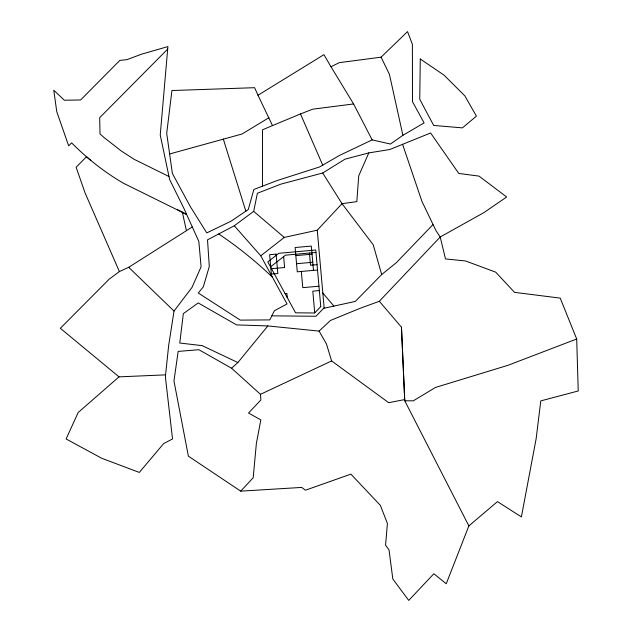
<?xml version="1.0" encoding="UTF-8"?>
<svg xmlns="http://www.w3.org/2000/svg" width="632" height="632" viewBox="0 0 632 632"><rect width="100%" height="100%" fill="white"/><g stroke="black" fill="none" stroke-linecap="round" stroke-linejoin="round"><path stroke-width="0.95" d="M262.454 186.179L262.525 129.789L300.484 113.926L312.816 109.162L353.588 103.948L372.153 139.885L390.434 144.049L402.9 135.295L424.112 122.916L412.475 101.673L412.396 44.358L407.553 31.6L381.096 57.164L339.234 62.663L330.978 66.747L323.916 54.668L257.998 95.25L272.51 125.61M165.56 374.863L165.434 377.351L172.536 438.971L163.649 443.577L139.316 472.428L101.681 458.255L66.099 438.956L78.186 412.514L119.014 376.854L165.56 374.863L168.689 345.238L174.037 311.07L192.025 287.378L201.095 266.783L198.835 241.432L183.936 208.449L169.589 179.433L160.244 135.043L167.899 46.586L141.552 54.186L126.969 59.637L119.804 60.435L80.627 99.967L64.361 100.227L53.767 90.21L56.754 111.651L68.667 145.85L71.614 142.879C87.208 158.49 104.596 172.354 123.738 183.375L186.645 214.469L177.355 209.548M234.29 225.766L260.755 255.81L287.031 303.945L274.367 310.77L269.801 319.895L240.278 320.124L198.266 293.003L203.322 286.825L209.295 266.459L207.517 239.836L234.29 225.766L253.677 211.357L257.39 193.242L280.964 184.102L322.683 173.01L345.04 159.161L368.804 152.897L389.794 149.515L430.589 132.989L458.8 173.452L479.04 176.115L506.651 196.979L484.073 212.502L440.212 236.992L379.326 301.29L360.224 308.266L330.418 320.471L319.089 331.097L267.842 325.938L236.589 324.895L198.235 302.949L183.343 313.63L179.757 343.026L202.169 345.633L237.877 362.547L267.842 325.938M402.584 144.325L421.955 201.45L436.088 230.838L440.212 236.992L445.489 258.915L465.602 260.992L495.693 272.147L514.527 292.347L560.213 298.122L576.7 338.997L578.233 390.971L540.787 400.886L536.149 438.671L521.392 516.921L497.463 501.611L468.865 525.887L446.239 583.763L433.844 573.738L408.738 600.4L392.835 579.023L389.02 549.935L385.583 545.187L387.4 523.407L380.33 505.339L350.902 474.134L305.469 490.203L301.701 487.422L240.705 491.143L188.383 456.162L173.958 380.993L178.161 351.4L198.875 349.717L231.573 368.227L260.463 394.321L260.89 399.953L248.55 413.02L260.834 419.909L256.371 443.443L253.179 477.784L240.705 491.143M368.804 152.897L358.723 175.854L356.819 201.632L342.031 203.678L317.264 230.182L284.258 237.419L260.755 255.81M432.983 224.589L396.541 262.501L381.688 274.565L355.287 301.425L324.169 308.234L317.264 230.182M324.129 307.808L315.937 316.261L271.823 315.85M167.693 49.075L99.69 117.678L100.014 133.945L103.948 137.46L121.233 150.945L134.11 159.296L168.981 176.51M231.573 368.227L237.877 362.547M270.504 266.886L285.498 255.154L315.968 252.46M192.262 226.967L128.699 267.304L119.393 271.578L109.304 279.06L60.348 328.292L119.014 376.854M372.153 139.885L339.487 155.456L319.476 166.99L277.243 180.499L253.867 189.474L248.258 209.524L231.122 221.145L206.767 232.9L190.398 206.727L172.402 173.516L166.706 133.352L171.92 90.542L254.601 87.69L257.998 95.25M268.948 117.694L242.056 134L169.779 153.924M260.463 394.321L331.618 360.935L388.68 402.703L404.685 399.574L401.462 327.178L379.326 301.29M576.7 338.997L507.907 365.328L435.511 387.44L413.304 400.83L404.749 400.783L404.685 399.574M295.839 255.62L312.034 254.183M296.55 263.718L312.745 262.28M271.491 268.687L284.605 267.534L283.642 256.608M317.051 264.658L310.517 265.235L309.435 253.037M317.525 270.022L297.269 271.815L295.12 247.523L311.315 246.093L313.464 270.377M318.955 286.217L302.768 287.647L301.33 271.452M285.087 293.603L286.896 293.438L287.268 297.585M319.342 290.57L312.808 291.147L314.728 312.84M218.719 233.951C237.814 246.812 255.826 261.3 272.447 277.227M90.826 160.433L86.497 156.752L76.117 167.227L85.036 192.831L119.393 271.578M253.677 211.357L284.258 237.419M128.699 267.304L174.037 311.07M322.826 293.043L333.901 306.109M322.683 173.01L342.031 203.678L373.243 244.813L381.688 274.565M330.978 66.747L353.588 103.948M319.089 331.097L326.475 343.99L331.618 360.935M468.865 525.887L404.749 400.783L401.462 327.178M381.096 57.164L389.438 74.379L402.9 135.295M300.484 113.926L322.778 165.292M223.286 139.016L245.84 211.12M182.34 212.155L186.416 230.68M420.272 58.989L419.751 99.287L433.678 125.436L462.411 127.877L476.402 116.146L464.828 95.819L443.98 75.097L420.272 58.989M320.764 306.615L314.578 312.998L295.579 312.816L267.794 261.917L278.823 253.29L315.755 250.019L320.764 306.615M276.121 254.103L269.643 254.672L271.357 274.106L277.835 273.53L276.121 254.103"/></g></svg>
